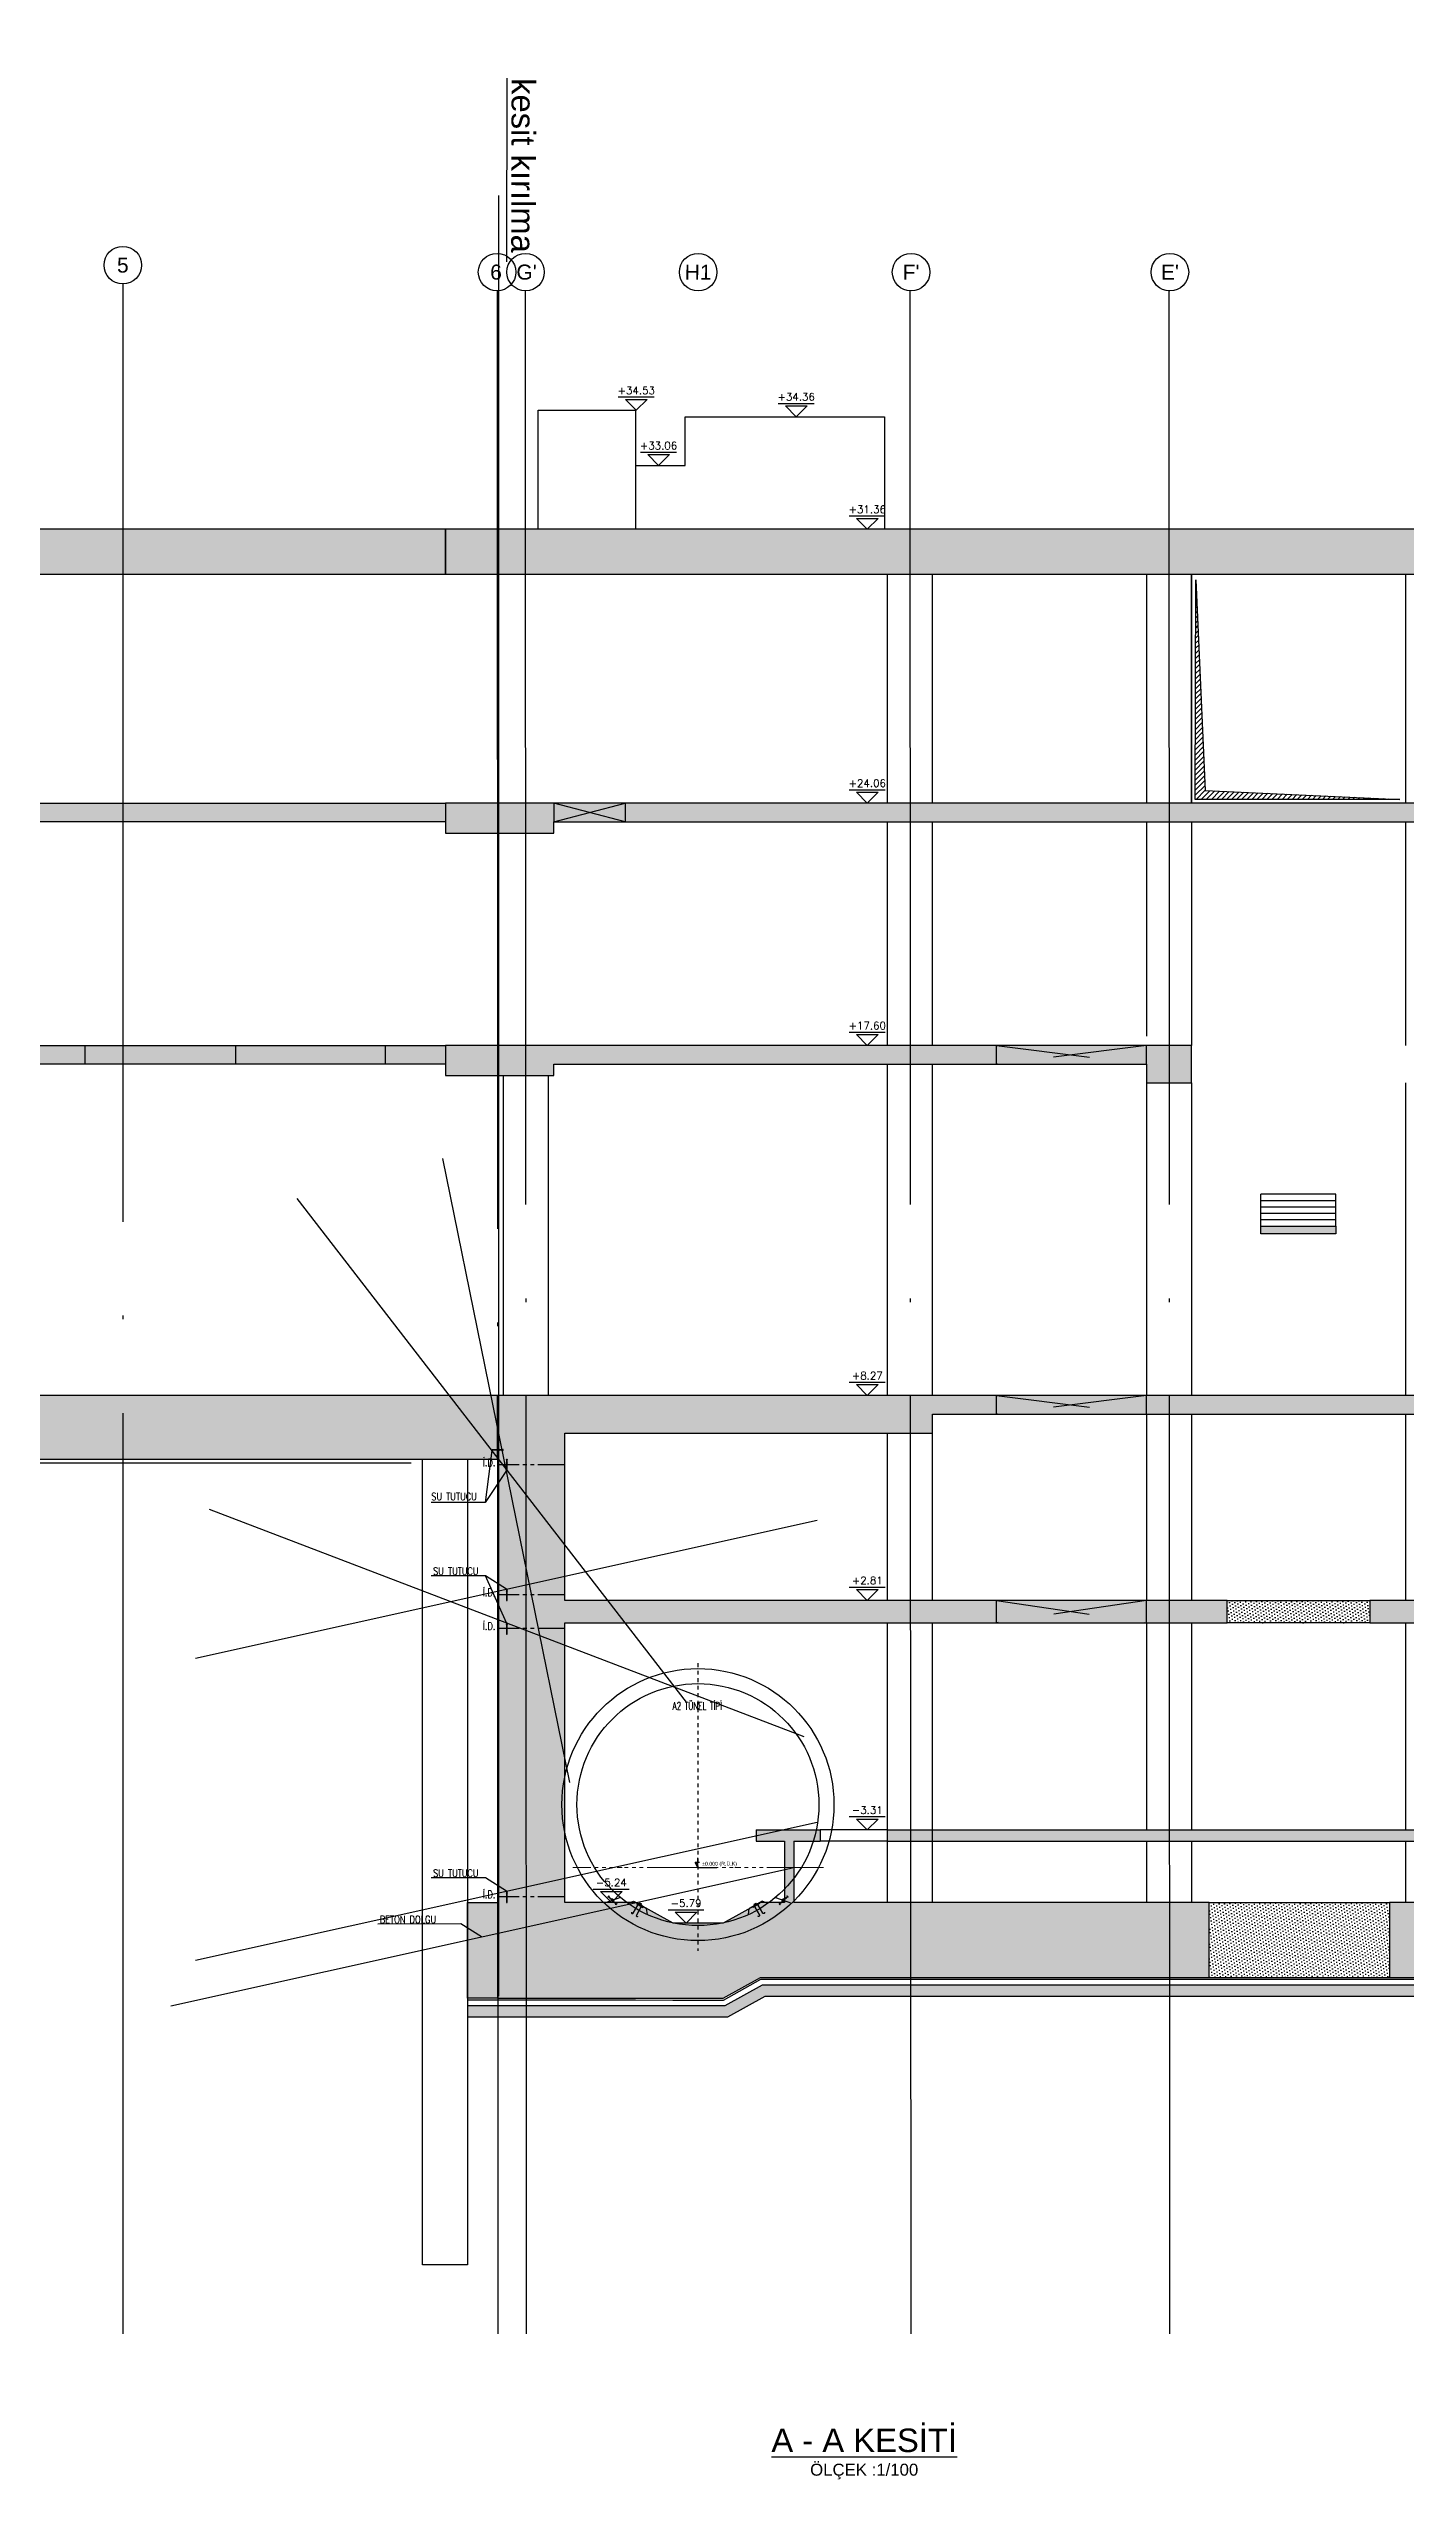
# Model space of a CAD drawing. Header units: millimetres. Extents: x 400408 to 401352, y 4543980 to 4544157.
# Drawn here: x 400565.1 to 400601.2, y 4544008.8 to 4544073.6 of the extents above; entities that cross this region are included whole.
import ezdxf
from ezdxf.enums import TextEntityAlignment as Align

# ---------------------------------------------------------------- set-up
doc = ezdxf.new("R2010")
doc.units = ezdxf.units.MM
for name, pattern in [('ACAD_ISO05W100', [33, 24, -3, 0, -3, 0, -3]), ('AKS', [3, 2.5, -0.25, 0, -0.25]), ('CIZGI', [0.4, 0.25, -0.15]), ('CONTINU', [0]), ('DASHDOT', [1, 0.5, -0.25, 0, -0.25]), ('DASHDOT2', [0.5, 0.25, -0.125, 0, -0.125]), ('HIDDEN2', [4.762499999999999, 3.175, -1.5875])]:
    doc.linetypes.add(name, pattern=pattern)
for name, color, linetype in [('aks prota', 2, 'AKS'), ('AXIS', 8, 'DASHDOT2'), ('boşluk prota', 2, 'Continuous'), ('boşluk taraması prota', 252, 'Continuous'), ('caks prota', 4, 'Continuous'), ('görünüş prota', 4, 'Continuous'), ('iderzi_PROTA', 3, 'Continuous'), ('inşaat derzi prota', 11, 'Continuous'), ('KALIP', 1, 'Continuous'), ('kesik prota', 2, 'CIZGI'), ('kesit prota', 1, 'Continuous'), ('kesit tarama prota', 252, 'Continuous'), ('KOT', 7, 'Continuous'), ('kot prota', 4, 'Continuous'), ('LINE V2', 7, 'Continuous'), ('not prota', 2, 'Continuous'), ('not yazısı prota', 6, 'Continuous'), ('not çizgisi prota', 4, 'Continuous'), ('OLCU', 5, 'Continuous'), ('PRT-CST-rc_level', 6, 'Continuous'), ('PRT-CST-rc_levermark', 4, 'Continuous'), ('st_s_su tutucu', 2, 'Continuous'), ('st_s_ölçü', 4, 'Continuous'), ('t35 prota', 3, 'Continuous'), ('taks prota', 7, 'Continuous'), ('tplan prota', 7, 'Continuous'), ('WATER STOP_B', 5, 'Continuous')]:
    doc.layers.add(name, color=color, linetype=linetype)
doc.layers.add('PRT-Geo-Axis', color=12, linetype='DASHDOT', lineweight=18)
doc.layers.add('PRT-KD-kazik', color=172, linetype='Continuous', lineweight=25)
doc.styles.add('Arial', font='Arial.ttf')
doc.styles.add('OLCU', font='romanstw.shx')
doc.styles.add('SIMPLXTW', font='simplxtw.shx', dxfattribs={"width": 0.6, "height": 125})
doc.styles.add('TAKS', font='Arial Unicode.ttf')
doc.styles.add('TEXT250', font='romanstw.shx', dxfattribs={"width": 0.8, "height": 25})
doc.styles.add('TSIMPLEX', font='romanstw.shx')
doc.styles.add('TUNNELCONSULT', font='Arial.ttf')
doc.dimstyles.new('1-50', dxfattribs={"dimtxt": 10, "dimasz": 4, "dimexe": 4, "dimexo": 8, "dimgap": 4, "dimtad": 1, "dimdec": 1, "dimrnd": 0.05, "dimzin": 9, "dimdsep": 46, "dimtxsty": 'OLCU', "dimblk1": 'OBLIQUE', "dimblk2": 'OBLIQUE', "dimsah": 1, "dimcen": 2, "dimdle": 4, "dimclrd": 4, "dimclre": 4, "dimclrt": 3, "dimadec": 1, "dimazin": 0, "dimtfac": 1, "dimtdec": 1, "dimtix": 1, "dimtmove": 2, "dimatfit": 3, "dimldrblk": 'OBLIQUE', "dimfxl": 1, "dimtvp": 1, "dimtolj": 1, "dimtzin": 1, "dimarcsym": 0})
pattern_1 = [(35.99999999998597, (401030.6815574209, 4543716.288129662), (-0.01454759243643788, 0.08754345112887252), [0, -0.07937499999999999])]

# ---------------------------------------------------------------- blocks, each defined once
blk = doc.blocks.new('KOTK5')
at = {"layer": 'PRT-CST-rc_levermark'}
blk.add_line((216.6666666667443, 160), (-213.3333333332557, 160), dxfattribs=at)
blk.add_lwpolyline([(130, 130), (-130, 130), (0, 0)], close=True, dxfattribs=at)
at = {"layer": 'PRT-CST-rc_level', "style": 'OLCU'}
blk.add_attdef('000.00', text='', height=90, dxfattribs=at).set_placement((0, 193.1381784435362), align=Align.CENTER)
blk = doc.blocks.new('_Oblique')
at = {"layer": 'st_s_ölçü', "lineweight": -2}
blk.add_line((-0.5, -0.5), (0.5, 0.5), dxfattribs=at)
blk = doc.blocks.new('D')
at = {"layer": 'st_s_su tutucu', "linetype": 'CONTINU', "ltscale": 0.2}
for p, q in [((-39987.83090962706, 52508.18991963421), (-39992.63090966878, 52508.18991966914)), ((-39992.63090966878, 52508.18991966914), (-39992.63090980848, 52507.38991968935)), ((-39992.63090980848, 52507.38991968935), (-39990.63090962501, 52506.05655179494)), ((-39990.6309096902, 52498.50671976196), (-39991.53117650332, 52498.50671977942)), ((-39991.53117650332, 52498.50671977942), (-39991.53117639622, 52497.87311976865)), ((-39991.53117639622, 52497.87311976865), (-39990.63090970417, 52497.87311978029)), ((-39990.63090980196, 52488.50671968629), (-39991.53117661508, 52488.50671963972)), ((-39991.53117661508, 52488.50671963972), (-39991.53117662905, 52487.87311965806)), ((-39991.53117662905, 52487.87311965806), (-39990.630909937, 52487.87311964059)), ((-39990.63090962501, 52506.05655179494), (-39990.6309096902, 52498.50671976196)), ((-39990.63090970417, 52497.87311978029), (-39990.63090980196, 52488.50671968629)), ((-39990.630909937, 52487.87311964059), (-39990.63090992199, 52478.65671955824)), ((-39989.83090974534, 52506.05655187643), (-39987.83090964103, 52507.38991968935)), ((-39989.83090955907, 52498.50671965136), (-39989.83090974534, 52506.05655187643)), ((-39988.9306429881, 52498.50671966883), (-39989.83090955907, 52498.50671965136)), ((-39989.83090992229, 52488.50671961062), (-39989.83090981984, 52497.87311973373)), ((-39989.83090981984, 52497.87311973373), (-39988.93064300207, 52497.87311962313)), ((-39988.93064335132, 52488.50671965136), (-39989.83090992229, 52488.50671961062)), ((-39989.83091007002, 52478.65671960481), (-39989.8309099316, 52487.87311978029)), ((-39989.8309099316, 52487.87311978029), (-39988.93064311383, 52487.87311964059)), ((-39988.93064300207, 52497.87311962313), (-39988.9306429881, 52498.50671966883)), ((-39988.93064311383, 52487.87311964059), (-39988.93064335132, 52488.50671965136)), ((-39987.83090964103, 52507.38991968935), (-39987.83090962706, 52508.18991963421)), ((-39992.63090980848, 52448.98991960261), (-39990.63090962501, 52450.32328749701)), ((-39992.63090966878, 52448.18991962282), (-39992.63090980848, 52448.98991960261)), ((-39987.83090962706, 52448.18991965774), (-39992.63090966878, 52448.18991962282)), ((-39990.63090992199, 52478.65671955824), (-39991.93117670823, 52478.6567195757)), ((-39991.93117670823, 52478.6567195757), (-39991.93117659182, 52477.72311959402)), ((-39991.93117659182, 52477.72311959402), (-39990.63090987367, 52477.72311951835)), ((-39991.53117661508, 52467.87311965223), (-39991.53117662905, 52468.5067196339)), ((-39991.53117662905, 52468.5067196339), (-39990.630909937, 52468.50671965136)), ((-39990.63090980196, 52467.87311960567), (-39991.53117661508, 52467.87311965223)), ((-39991.53117650332, 52457.87311951254), (-39991.53117639622, 52458.50671952331)), ((-39991.53117639622, 52458.50671952331), (-39990.63090970417, 52458.50671951166)), ((-39990.6309096902, 52457.87311953), (-39991.53117650332, 52457.87311951254)), ((-39990.630909937, 52468.50671965136), (-39990.63090992199, 52477.72311973372)), ((-39990.63090970417, 52458.50671951166), (-39990.63090980196, 52467.87311960567)), ((-39990.63090962501, 52450.32328749701), (-39990.6309096902, 52457.87311953)), ((-39988.53064343977, 52478.65671965137), (-39989.83091007002, 52478.65671960481)), ((-39989.83090998934, 52477.72311965805), (-39988.53064344908, 52477.72311964058)), ((-39989.83091007002, 52477.72311968715), (-39989.8309099316, 52468.50671951166)), ((-39989.8309099316, 52468.50671951166), (-39988.93064311383, 52468.50671965136)), ((-39988.93064335132, 52467.87311964059), (-39989.83090992229, 52467.87311968134)), ((-39989.83090992229, 52467.87311968134), (-39989.83090981984, 52458.50671955823)), ((-39989.83090981984, 52458.50671955823), (-39988.93064300207, 52458.50671966883)), ((-39988.9306429881, 52457.87311962313), (-39989.83090955907, 52457.87311964059)), ((-39989.83090955907, 52457.87311964059), (-39989.83090974534, 52450.32328741552)), ((-39989.83090974534, 52450.32328741552), (-39987.83090964103, 52448.98991960261)), ((-39988.93064311383, 52468.50671965136), (-39988.93064335132, 52467.87311964059)), ((-39988.93064300207, 52458.50671966883), (-39988.9306429881, 52457.87311962313)), ((-39988.53064344908, 52477.72311964058), (-39988.53064343977, 52478.65671965137)), ((-39987.83090964103, 52448.98991960261), (-39987.83090962706, 52448.18991965774))]:
    blk.add_line(p, q, dxfattribs=at)
blk = doc.blocks.new('KESITKOT')
at = {"layer": 'KOT', "linetype": 'Continuous'}
h = blk.add_hatch(dxfattribs=at)
h.set_pattern_fill('ANSI31', color=5, scale=200, angle=45, style=0)
h.set_pattern_definition([(90, (63253.65262141547, -35392.01672234735), (25, 5.329070518200751e-15), [])])
h.paths.add_polyline_path([(-149.9999999999854, 259.8076211353182), (1.455191522836685e-11, 259.8076211353182), (1.455191522836685e-11, 0)])
at = {"layer": 'KOT', "color": 4, "linetype": 'Continuous'}
for p, q in [((75, 259.8076211353182), (-150, 259.8076211353182)), ((0, 0), (-150, 259.8076211353182)), ((0, 0), (0, 519.6152422706364)), ((0, 0), (1000.000000000007, 0))]:
    blk.add_line(p, q, dxfattribs=at)
at = {"layer": 'KOT', "color": 7, "linetype": 'Continuous', "style": 'SIMPLXTW', "width": 0.7}
blk.add_attdef('%%P0.000', (216.1604628276546, 100), '', height=200, dxfattribs=at)
blk = doc.blocks.new('A$C05c5180b')
at = {"layer": 'AXIS', "color": 8, "linetype": 'DASHDOT', "ltscale": 3}
blk.add_line((909.3912549589586, 7722.44834685266), (909.3912549589586, 60.11717005832179), dxfattribs=at)
at = {"layer": 'KALIP'}
for p, q in [((-1158.216603603883, 1480.347913935642), (-1584.995128196402, 1325.013234358143)), ((-955.1455081848253, 1323.956508458934), (-805.5578237442824, 1383.127896259837)), ((-805.5578237442824, 1383.127896259837), (-459.0858499222377, 1183.234996546445)), ((2624.251440935739, 1383.127896259837), (2277.779467113636, 1183.234996546445)), ((2773.87997485706, 1323.94034990633), (2624.251440935739, 1383.127896259837)), ((2976.999113512487, 1480.347913935642), (3403.777638114319, 1325.013234358143)), ((-435.4375488256046, 1024.117156507506), (-459.0858499222377, 1183.234996546445)), ((2254.126142296038, 1024.083354348644), (2277.779467113636, 1183.234996546445))]:
    blk.add_line(p, q, dxfattribs=at)
at = {"layer": 'KALIP', "elevation": 1.568325220887654e-10}
for points in [[(-638.3178820060275, 1332.820720274904), (-658.307197091257, 1298.173479363119), (-606.3364765754086, 1268.18941344331), (-586.3470859328227, 1302.836785317777)], [(2457.011499197484, 1332.820720274904), (2477.000814282655, 1298.173479363119), (2425.030093766836, 1268.18941344331), (2405.04070312425, 1302.836785317777)]]:
    blk.add_lwpolyline(points, close=True, dxfattribs=at)
at = {"layer": 'KALIP'}
for radius in [3625.000000001637, 3225.000000001637]:
    blk.add_circle((909.3912549589586, 3955.348112577434), radius, dxfattribs=at)
at = {"layer": 'LINE V2', "color": 4, "elevation": 1.568325220887654e-10}
for points in [[(-728.9344752744364, 1315.831072640387), (-555.6984883634141, 1215.884622783684), (-545.7038433777343, 1233.208221474786), (-718.9398302887857, 1333.154671331489)], [(2547.628092465893, 1315.831072640387), (2374.392105554842, 1215.884622783684), (2364.397460569191, 1233.208221474786), (2537.633447480213, 1333.154671331489)]]:
    blk.add_lwpolyline(points, close=True, dxfattribs=at)
for points in [[(-861.3635213346279, 1086.293389983126, 0.9999999999999999), (-818.0545246068796, 1061.306777518941), (-695.6201235323388, 1273.5208614851, -0.414213562373095), (-668.3018798556004, 1280.849815190537), (-616.3310837822792, 1250.865880233527, -0.414213562373095), (-609.0021300768421, 1223.547636556745), (-731.436531151383, 1011.3335525906, 0.9999999999999999), (-688.1275344195601, 986.3469401240873, -0.9999999999999999)], [(2680.057138526085, 1086.293389983126, -0.9999999999999999), (2636.748141798336, 1061.306777518941), (2514.313740723795, 1273.5208614851, 0.414213562373095), (2486.995497046999, 1280.849815190537), (2435.024700973678, 1250.865880233527, 0.414213562373095), (2427.695747268241, 1223.547636556745), (2550.130148342781, 1011.3335525906, -0.9999999999999999), (2506.821151611017, 986.3469401240873, 0.9999999999999999)]]:
    blk.add_lwpolyline(points, format="xyb", dxfattribs=at)
at = {"layer": 'PRT-Geo-Axis', "linetype": 'DASHDOT', "ltscale": 3}
blk.add_line((4252.075579508499, 2280.348112586751), (-2415.337623733329, 2280.348112586747), dxfattribs=at)
at = {"layer": 'WATER STOP_B', "color": 3}
for points in [[(-1339.394592402969, 1404.533478117613, 0.5773502691895264), (-1338.563254702429, 1407.896345588633), (-1367.678902246902, 1435.901010371617, 0.5773502691896774), (-1371.006899756656, 1434.939536203816), (-1377.564772060156, 1408.412102845774, -0.5773502691898074), (-1380.892769569866, 1407.450628678002), (-1419.009971933134, 1444.113370697327), (-1423.690610489663, 1439.247044906377), (-1427.115489067583, 1442.541238392889), (-1422.434850510894, 1447.407564183657), (-1449.637249548163, 1473.571985399685), (-1454.317888104735, 1468.705659608793), (-1457.742766682612, 1471.999853095287), (-1453.062128125937, 1476.866178886157), (-1470.262310319697, 1493.410043686126), (-1487.868070861383, 1489.531594276574), (-1492.192412500066, 1493.690929486813), (-1467.236401238682, 1519.636979319323), (-1462.912059599825, 1515.477644109124), (-1466.102975109548, 1497.734385325213), (-1448.902792915716, 1481.190520524946), (-1444.222154359217, 1486.056846315747), (-1440.797275781253, 1482.762652829184), (-1445.477914337811, 1477.896327038306), (-1418.275515300644, 1451.731905822464), (-1413.594876744086, 1456.598231613334), (-1410.169998166166, 1453.304038126793), (-1414.850636722724, 1448.43771233593), (-1383.391193850926, 1418.178685792212, 0.5773502691899163), (-1380.06319634126, 1419.140159959941), (-1373.78243660451, 1444.546637494404, -0.5773502691894145), (-1370.454439094799, 1445.508111662122), (-1328.855492504255, 1405.496480362697, -0.5773502691898413), (-1329.686830204781, 1402.133612891666), (-1354.829865038613, 1394.86967161149, 0.5773502691890604), (-1355.661202739095, 1391.506804140474), (-1324.201759867297, 1361.247777596687), (-1319.521121310696, 1366.114103387543), (-1316.096242732703, 1362.819909901027), (-1320.776881289363, 1357.953584110179), (-1293.574482252297, 1331.789162894293), (-1288.893843695594, 1336.655488685061), (-1285.468965117645, 1333.361295198512), (-1290.149603674334, 1328.494969407708), (-1272.949421480414, 1311.951104607484), (-1255.343660938932, 1315.829554017389), (-1251.019319300191, 1311.67021880703), (-1275.975330561603, 1285.724168974415), (-1280.299672200374, 1289.88350418468), (-1277.108756690868, 1307.626762968932), (-1294.308938884627, 1324.170627768959), (-1298.989577441171, 1319.304301978085), (-1302.414456019018, 1322.598495464601), (-1297.733817462387, 1327.464821255366), (-1324.936216499598, 1353.629242471434), (-1329.616855056142, 1348.762916680564), (-1333.041733634003, 1352.05711016705), (-1328.361095077344, 1356.923435957873), (-1366.478297440597, 1393.586177977104, -0.5773502691892097), (-1365.646959740101, 1396.949045448149)], [(3158.177102320886, 1404.533478117613, -0.5773502691895264), (3157.345764620346, 1407.896345588633), (3186.461412164819, 1435.901010371617, -0.5773502691896774), (3189.789409674573, 1434.939536203816), (3196.347281978073, 1408.412102845774, 0.5773502691898074), (3199.675279487783, 1407.450628678002), (3237.792481851051, 1444.113370697327), (3242.47312040758, 1439.247044906377), (3245.8979989855, 1442.541238392889), (3241.217360428811, 1447.407564183657), (3268.41975946608, 1473.571985399685), (3273.100398022652, 1468.705659608793), (3276.525276600529, 1471.999853095287), (3271.844638043855, 1476.866178886157), (3289.044820237614, 1493.410043686126), (3306.6505807793, 1489.531594276574), (3310.974922417983, 1493.690929486813), (3286.0189111566, 1519.636979319323), (3281.694569517742, 1515.477644109124), (3284.885485027466, 1497.734385325213), (3267.685302833634, 1481.190520524946), (3263.004664277134, 1486.056846315747), (3259.57978569917, 1482.762652829184), (3264.260424255728, 1477.896327038306), (3237.058025218561, 1451.731905822464), (3232.377386662003, 1456.598231613334), (3228.952508084083, 1453.304038126793), (3233.633146640641, 1448.43771233593), (3202.173703768844, 1418.178685792212, -0.5773502691899163), (3198.845706259177, 1419.140159959941), (3192.564946522427, 1444.546637494404, 0.5773502691894145), (3189.236949012717, 1445.508111662122), (3147.638002422173, 1405.496480362697, 0.5773502691898413), (3148.469340122698, 1402.133612891666), (3173.61237495653, 1394.86967161149, -0.5773502691890604), (3174.443712657012, 1391.506804140474), (3142.984269785215, 1361.247777596687), (3138.303631228613, 1366.114103387543), (3134.87875265062, 1362.819909901027), (3139.55939120728, 1357.953584110179), (3112.356992170215, 1331.789162894293), (3107.676353613511, 1336.655488685061), (3104.251475035562, 1333.361295198512), (3108.932113592251, 1328.494969407708), (3091.731931398332, 1311.951104607484), (3074.126170856849, 1315.829554017389), (3069.801829218108, 1311.67021880703), (3094.75784047952, 1285.724168974415), (3099.082182118291, 1289.88350418468), (3095.891266608785, 1307.626762968932), (3113.091448802545, 1324.170627768959), (3117.772087359088, 1319.304301978085), (3121.196965936935, 1322.598495464601), (3116.516327380305, 1327.464821255366), (3143.718726417515, 1353.629242471434), (3148.399364974059, 1348.762916680564), (3151.824243551921, 1352.05711016705), (3147.143604995261, 1356.923435957873), (3185.260807358514, 1393.586177977104, 0.5773502691892097), (3184.429469658018, 1396.949045448149)]]:
    blk.add_lwpolyline(points, format="xyb", close=True, dxfattribs=at)
at = {"layer": 'OLCU'}
ref = blk.add_blockref('KESITKOT', (909.3912549589586, 2280.348112586749), dxfattribs=dict(at, xscale=0.4999999999987873, yscale=0.4999999999987873, zscale=0.4999999999987873))
ref.add_attrib('%%P0.000', '%%P0.000 (R.Ü.K)', (1017.471486372786, 2330.348112586749), dxfattribs={"layer": 'KOT', "color": 1, "linetype": 'Continuous', "height": 100, "style": 'TUNNELCONSULT'})
at = {"layer": 'not prota', "style": 'TEXT250', "width": 0.7}
blk.add_text('A2 TÜNEL TİPİ', height=200, dxfattribs=at).set_placement((891.3685132012033, 6585.382700727812), align=Align.MIDDLE_CENTER)

msp = doc.modelspace()

# ---------------------------------------------------------------- hatches: boundary and pattern name
at = {"layer": 'boşluk taraması prota', "ltscale": 2}
h = msp.add_hatch(dxfattribs=at)
h.set_pattern_fill('ANSI31', color=256, scale=0.03, angle=-3.318590754639033e-11, style=0)
h.set_pattern_definition([(44.99999999996676, (399893.3934191904, 4543642.339984653), (-0.06735192090797963, 0.06735192090805767), [])])
h.paths.add_polyline_path([(400595.6316109963, 4544059.475637861), (400595.8838965418, 4544053.86528695), (400601.0677977752, 4544053.627932314), (400595.6177977753, 4544053.627932314)])
at = {"layer": 'kesit tarama prota'}
h = msp.add_hatch(color=256, dxfattribs=at)
h.dxf.hatch_style = 1
h.paths.add_polyline_path([(400575.6319413387, 4544060.827932313), (400539.554568058, 4544060.827932313), (400539.5545680579, 4544044.537930679), (400539.154568058, 4544044.537932313), (400539.154568058, 4544044.137932313), (400540.7545680579, 4544044.137932313), (400540.7545680579, 4544046.567932313), (400540.9822672802, 4544046.567932313), (400540.9822672802, 4544047.067932313), (400540.7545680579, 4544047.067932313), (400540.7545680579, 4544053.027932313), (400575.6319413387, 4544053.027932838), (400575.6319413387, 4544053.527932839), (400540.7545680579, 4544053.527932313), (400540.754568058, 4544059.627932313), (400575.6319413387, 4544059.627932313)])
h = msp.add_hatch(color=256, dxfattribs=at)
h.dxf.hatch_style = 1
h.paths.add_polyline_path([(400619.7177993276, 4544060.827932313), (400575.6319413387, 4544060.827932313), (400575.6319413387, 4544059.627932313), (400618.2177993276, 4544059.627932313), (400618.2177993276, 4544037.738393299), (400617.9177993274, 4544037.738393299), (400617.9177993273, 4544032.277932313), (400600.2678280123, 4544032.277932313), (400600.2678280123, 4544031.677932313), (400608.7166737446, 4544031.677932313), (400608.7169924605, 4544031.077932436), (400609.3177977753, 4544031.077932436), (400609.3177977753, 4544031.677932313), (400611.7177993275, 4544031.677932313), (400611.7177993275, 4544030.377932313), (400612.3177993275, 4544030.377932313), (400612.3177993275, 4544031.677932313), (400617.9177993274, 4544031.677932313), (400617.9177993274, 4544024.227932313), (400616.0262351536, 4544024.227932313), (400615.0369396562, 4544023.677929001), (400613.6968504029, 4544023.677929001), (400612.7075512596, 4544024.227932313), (400612.0672198023, 4544024.227932313), (400612.0672198023, 4544025.857932312), (400612.8177977758, 4544025.857932312), (400612.8177977758, 4544026.157932313), (400611.1178308512, 4544026.157932313), (400611.1178308512, 4544025.857932312), (400611.8172198096, 4544025.857932312), (400611.8172198096, 4544024.227932313), (400600.7920737482, 4544024.227932313), (400600.7920737482, 4544022.227932313), (400612.1889755689, 4544022.227932313), (400613.1782747122, 4544021.677929001), (400615.5555170174, 4544021.677929001), (400616.5448125147, 4544021.677932313), (400619.7177993276, 4544021.677932313)])
h = msp.add_hatch(color=256, dxfattribs=at)
h.dxf.hatch_style = 1
h.paths.add_polyline_path([(400612.6177993276, 4544053.527902235), (400575.6319413387, 4544053.527933484), (400575.6319413387, 4544052.727932818), (400578.5182306814, 4544052.727932818), (400578.5182306814, 4544053.027932051), (400612.1177997997, 4544053.027902673), (400612.1177993274, 4544052.527787297), (400612.6177993264, 4544052.527787297)])
h = msp.add_hatch(dxfattribs=at)
h.set_pattern_fill('DOTS', color=2, scale=0.04999999999999999, angle=35.99999999998597)
h.set_pattern_definition(pattern_1)
h.paths.add_polyline_path([(400566.0322743778, 4544047.067932313), (400558.0322743776, 4544047.067932313), (400558.0322743776, 4544046.567932313), (400566.0322743778, 4544046.567932313)])
h.paths.add_polyline_path([(400574.0318767932, 4544047.067932313), (400570.0322743776, 4544047.067932313), (400570.0322743776, 4544046.567932313), (400574.0318767932, 4544046.567932313)])
h = msp.add_hatch(color=256, dxfattribs=at)
h.dxf.hatch_style = 1
h.paths.add_polyline_path([(400566.0322743778, 4544047.067932313), (400570.0322743776, 4544047.067932313), (400570.0322743776, 4544046.567932313), (400566.0322743778, 4544046.567932313)])
h = msp.add_hatch(color=256, dxfattribs=at)
h.dxf.hatch_style = 1
h.paths.add_polyline_path([(400574.0318767932, 4544047.067932313), (400575.6319413387, 4544047.067932313), (400575.6319413387, 4544046.567932313), (400574.0318767932, 4544046.567932313)])
h = msp.add_hatch(color=256, dxfattribs=at)
h.dxf.hatch_style = 1
h.paths.add_polyline_path([(400595.5178849152, 4544047.067932313), (400575.6319413387, 4544047.067932313), (400575.6319413387, 4544046.267932313), (400578.5182306814, 4544046.267932313), (400578.5182306814, 4544046.567932313), (400594.3177977784, 4544046.567932313), (400594.3177977752, 4544046.067932313), (400595.5178849152, 4544046.067932313)])
h = msp.add_hatch(color=256, dxfattribs=at)
h.dxf.hatch_style = 1
h.paths.add_polyline_path([(400599.3648849106, 4544042.250232314), (400597.3648849108, 4544042.250232314), (400597.3648849108, 4544042.050232314), (400599.3648849106, 4544042.050232314)], flags=17)
h = msp.add_hatch(color=256, dxfattribs=at)
h.dxf.hatch_style = 1
h.paths.add_polyline_path([(400577.0177977753, 4544037.737932313), (400540.7545680579, 4544037.737932313), (400540.7545680579, 4544038.437925776), (400539.1545680579, 4544038.437933947), (400539.1545680579, 4544038.037933948), (400539.5545680579, 4544038.037933948), (400539.5545680579, 4544036.037932313), (400577.0177977753, 4544036.037932313)])
h = msp.add_hatch(color=256, dxfattribs=at)
h.dxf.hatch_style = 1
h.paths.add_polyline_path([(400612.3177977751, 4544037.737932313), (400577.0177977753, 4544037.737932313), (400577.0177977753, 4544021.677932313), (400583.0315204397, 4544021.677932313), (400584.0271281424, 4544022.227932313), (400595.9920737468, 4544022.227932313), (400595.9920737468, 4544024.227932313), (400584.9172205987, 4544024.227932313), (400584.9172205987, 4544025.857932312), (400585.6182972076, 4544025.857932312), (400585.6182972076, 4544026.157932313), (400583.9177977752, 4544026.157932313), (400583.9177977752, 4544025.857932312), (400584.667220606, 4544025.857932312), (400584.667220606, 4544024.227932313), (400584.0271281424, 4544024.227932313), (400583.0315204397, 4544023.67491888), (400581.7022647317, 4544023.67491888), (400580.7075549053, 4544024.227932313), (400578.8177977753, 4544024.227932313), (400578.8177977753, 4544031.677932313), (400596.4678280109, 4544031.677932313), (400596.4678280109, 4544032.277932313), (400578.8177977764, 4544032.277932313), (400578.8177977764, 4544036.737932313), (400588.6177977754, 4544036.737932313), (400588.6177977754, 4544037.237932313), (400612.3177977751, 4544037.237932313)])
h = msp.add_hatch(dxfattribs=at)
h.set_pattern_fill('DOTS', color=2, scale=0.04999999999999999, angle=35.99999999998597)
h.set_pattern_definition(pattern_1)
h.paths.add_polyline_path([(400596.4678280109, 4544032.277932313), (400596.4678280109, 4544031.677932313), (400600.2678280123, 4544031.677932313), (400600.2678280123, 4544032.277932313)])
h = msp.add_hatch(color=256, dxfattribs=at)
h.dxf.hatch_style = 1
h.paths.add_polyline_path([(400609.3178299353, 4544026.157932313), (400587.4177977754, 4544026.157932313), (400587.4177977754, 4544025.857932312), (400609.3178299353, 4544025.857932312)])
h = msp.add_hatch(color=256, dxfattribs=at)
h.dxf.hatch_style = 1
h.paths.add_polyline_path([(400577.0177977753, 4544024.227932313), (400576.2177993291, 4544024.227932311), (400576.2177993291, 4544021.677932313), (400577.0177977753, 4544021.677932313)])
h = msp.add_hatch(dxfattribs=at)
h.set_pattern_fill('DOTS', color=2, scale=0.04999999999999999, angle=35.99999999998597)
h.set_pattern_definition([(35.99999999998597, (400637.4148587407, 4543716.288129662), (-0.01454759243643788, 0.08754345112887252), [0, -0.07937499999999999])])
h.paths.add_polyline_path([(400600.7920737482, 4544024.227932313), (400595.9920737468, 4544024.227932313), (400595.9920737468, 4544022.227932313), (400600.7920737482, 4544022.227932313)])
h = msp.add_hatch(dxfattribs=at)
h.set_pattern_fill('AR-CONC', color=253, scale=0.001, angle=-3.318590754639033e-11)
h.set_pattern_definition([(49.99999999996679, (401030.6815574208, 4543716.288129662), (0.1821846689959948, -0.01593908553900858), [0.01904999999999996, -0.2095499999999995]), (354.9999999999667, (401030.6815574208, 4543716.288129662), (-0.03524342142485872, 0.1910568452390556), [0.01523999999999997, -0.1676405841699995]), (100.4514446999667, (401030.6967394277, 4543716.286801409), (0.1469412470904547, 0.17511775191211), [0.01619000879999999, -0.1780902445999999]), (46.18419999996681, (401030.6815574208, 4543716.338929662), (0.2710790408921057, -0.04204232793288412), [0.028575, -0.314325]), (96.63555760996665, (401030.7041473208, 4543716.335426162), (0.2374041340516463, 0.2474261245975841), [0.02428502313999998, -0.2671356081599999]), (351.1841511699668, (401030.6815574208, 4543716.338929662), (0.2374041340651203, 0.2474261245853952), [0.02285996707, -0.2514597319199999]), (20.9999999999668, (401030.7069574207, 4543716.326229662), (0.1516143912690733, -0.1022651981871754), [0.01904999999999996, -0.2095499999999996]), (325.9999999999668, (401030.7069574207, 4543716.326229662), (0.06180202834775373, 0.1841879661222835), [0.01523999999999999, -0.1676399999999998]), (71.45144499996682, (401030.7195919533, 4543716.317707562), (0.2134164192787636, 0.08192276888578164), [0.01619000880000001, -0.1780899376]), (37.49999999996677, (401030.6815574208, 4543716.288129662), (0.003088603250640793, 0.08455503887315134), [0, -0.1656079999999998, 0, -0.1701799999999998, 0, -0.1682749999999998]), (7.499999999966815, (401030.6815574208, 4543716.288129662), (0.06681966251036377, 0.1001805748180808), [0, -0.0970279999999997, 0, -0.1617979999999994, 0, -0.06413499999999982]), (327.4999999999667, (401030.6249154207, 4543716.288129662), (0.1355905951668681, -0.005728743992751965), [0, -0.06349999999999999, 0, -0.1981199999999999, 0, -0.26289]), (317.4999999999667, (401030.5995154207, 4543716.288129662), (0.1481291813860328, 0.02542649103324725), [0, -0.08255, 0, -0.131572, 0, -0.18669])])
h.paths.add_polyline_path([(400612.1371179998, 4544022.027932313), (400584.0789449968, 4544022.027932313), (400583.0833372941, 4544021.47491888), (400581.6504069956, 4544021.47491888), (400580.6556971692, 4544021.477932313), (400576.2177993313, 4544021.477932313), (400576.2177993313, 4544021.177932313), (400580.5779105651, 4544021.177932313), (400581.5726203915, 4544021.17491888), (400583.1610625758, 4544021.17491888), (400584.1566702785, 4544021.727932313), (400612.0593316462, 4544021.727932313), (400613.0486307895, 4544021.177929001), (400615.6851613576, 4544021.177929001), (400616.6744568549, 4544021.177932313), (400620.5177991136, 4544021.177932313), (400620.5177991136, 4544021.477932313), (400616.5966702508, 4544021.477932313), (400615.6073747535, 4544021.477929001), (400613.1264171431, 4544021.477929001)])

# ---------------------------------------------------------------- linework, layer by layer
at = {"layer": 'aks prota', "ltscale": 10}
for p, q in [((400567.032616606, 4544067.368290232), (400567.0326166059, 4544012.727231866)), ((400577.0079048989, 4544067.182198625), (400577.0326166059, 4544012.727231866)), ((400577.7924715184, 4544012.727229462), (400577.7677598113, 4544067.182196221)), ((400588.0423509924, 4544012.727231866), (400588.0176392854, 4544067.182198625)), ((400594.9421631393, 4544012.727231866), (400594.9174514321, 4544067.182198625))]:
    msp.add_line(p, q, dxfattribs=at)
at = {"layer": 'boşluk prota', "ltscale": 0.05}
msp.add_lwpolyline([(400595.6316109963, 4544059.475637861), (400595.8838965418, 4544053.86528695), (400601.0677977752, 4544053.627932314), (400595.6177977753, 4544053.627932314)], close=True, dxfattribs=at)
at = {"layer": 'caks prota', "ltscale": 0.05}
for centre in [(400567.032616606, 4544067.868290232), (400577.0079048989, 4544067.682198625), (400577.7677799754, 4544067.682196223), (400582.367797775, 4544067.681587582), (400588.0423509922, 4544067.681587582), (400594.9421631391, 4544067.681587582)]:
    msp.add_circle(centre, 0.4999999999999999, dxfattribs=at)
at = {"layer": 'görünüş prota'}
for p, q in [((400578.1024789631, 4544060.827932313), (400578.1024876162, 4544063.997932313)), ((400580.7022031763, 4544060.827932313), (400580.7022031763, 4544063.997932313)), ((400587.337199728, 4544063.827932313), (400587.337199728, 4544060.827932313)), ((400587.4177977752, 4544053.527932313), (400587.4177977752, 4544059.627932313)), ((400588.6177977753, 4544053.527932313), (400588.6177977753, 4544059.627932313)), ((400594.3177977751, 4544059.627932313), (400594.3177977751, 4544053.527932313)), ((400595.5177977753, 4544059.627932313), (400595.5177977752, 4544053.527932313)), ((400601.2177977752, 4544059.627932313), (400601.2177977752, 4544053.527932314)), ((400587.4177977752, 4544047.067932314), (400587.4177977752, 4544053.027932313)), ((400588.6177977753, 4544047.067932314), (400588.6177977753, 4544053.027932313)), ((400594.3177977751, 4544053.027932313), (400594.3177977751, 4544047.317932313)), ((400595.5177977752, 4544053.027932313), (400595.5177977752, 4544047.067932314)), ((400601.2177977752, 4544053.027932314), (400601.2177977752, 4544047.067932314)), ((400587.4177977753, 4544037.737932313), (400587.4177977754, 4544046.567932313)), ((400588.6177977754, 4544037.737932313), (400588.6177977754, 4544046.567932313)), ((400577.1677977747, 4544046.267932313), (400577.1677977748, 4544037.737932313)), ((400578.367797775, 4544046.267932313), (400578.367797775, 4544037.737932313)), ((400594.3177977753, 4544046.067932313), (400594.3177977753, 4544037.737932313)), ((400595.5177977753, 4544046.067932313), (400595.5177977753, 4544037.737932313)), ((400601.2177977753, 4544046.067932313), (400601.2177977753, 4544037.737932313)), ((400587.4177977753, 4544032.277932313), (400587.4177977753, 4544036.737932313)), ((400588.6177977754, 4544032.277932313), (400588.6177977754, 4544036.737932313)), ((400594.3177977753, 4544037.237932313), (400594.3177977753, 4544032.277932313)), ((400595.5177977753, 4544037.237932313), (400595.5177977753, 4544032.277932313)), ((400601.2177977753, 4544037.237932313), (400601.2177977753, 4544032.277932313)), ((400587.4177977753, 4544026.157932313), (400587.4177977753, 4544031.677932313)), ((400588.6177977753, 4544026.157932313), (400588.6177977754, 4544031.677932313)), ((400594.3177977753, 4544031.677932313), (400594.3177977753, 4544026.157932313)), ((400595.5177977753, 4544031.677932313), (400595.5177977753, 4544026.157932313)), ((400601.2177977753, 4544031.677932313), (400601.2177977753, 4544026.157932313)), ((400587.4177977753, 4544024.227932313), (400587.4177977753, 4544025.857932312)), ((400588.6177977753, 4544024.227932313), (400588.6177977753, 4544026.157932313)), ((400594.3177977753, 4544025.857932312), (400594.3177977753, 4544024.227932313)), ((400595.5177977753, 4544025.857932312), (400595.5177977753, 4544024.227932313)), ((400601.2177977753, 4544025.857932312), (400601.2177977753, 4544024.227932313))]:
    msp.add_line(p, q, dxfattribs=at)
at = {"layer": 'görünüş prota', "color": 4}
for p, q in [((400599.3648849106, 4544043.100232313), (400597.3648849108, 4544043.100232313)), ((400599.3648849106, 4544042.930232313), (400597.3648849108, 4544042.930232313)), ((400599.3648849106, 4544042.760232314), (400597.3648849108, 4544042.760232314)), ((400599.3648849106, 4544042.590232314), (400597.3648849108, 4544042.590232314)), ((400599.3648849106, 4544042.420232314), (400597.3648849108, 4544042.420232314))]:
    msp.add_line(p, q, dxfattribs=at)
at = {"layer": 'görünüş prota'}
for points in [[(400578.1024789631, 4544063.997932313), (400580.7022031763, 4544063.997932313)], [(400580.7189497097, 4544062.528149718), (400582.0217387963, 4544062.528149718), (400582.0217387963, 4544063.827932313), (400587.337199728, 4544063.827932313)], [(400558.0322743776, 4544047.067932313), (400566.0322743778, 4544047.067932313)], [(400570.0322743776, 4544047.067932313), (400574.0318767932, 4544047.067932313)], [(400566.0322743778, 4544046.567932313), (400558.0322743776, 4544046.567932313)], [(400574.0318767932, 4544046.567932313), (400570.0322743776, 4544046.567932313)], [(400574.7177992019, 4544035.937932312), (400539.454568058, 4544035.937932313), (400539.454568058, 4544036.037932313)], [(400596.4678280109, 4544032.277932313), (400600.2678280123, 4544032.277932313)], [(400600.2678280123, 4544031.677932313), (400596.4678280109, 4544031.677932313)], [(400595.9920737468, 4544024.227932313), (400600.7920737482, 4544024.227932313)], [(400576.2177993311, 4544021.627932309), (400580.6945904713, 4544021.627932313), (400581.6893002977, 4544021.62491888), (400583.0444746533, 4544021.62491888), (400584.040082356, 4544022.177932313), (400612.1760111766, 4544022.177932313), (400613.1653103199, 4544021.627929001), (400615.5684814514, 4544021.627929001), (400616.5577769487, 4544021.627932313), (400620.5177991136, 4544021.627932313)], [(400576.2177993312, 4544021.47793231), (400580.6556971692, 4544021.477932313), (400581.6504069956, 4544021.47491888), (400583.0833372941, 4544021.47491888), (400584.0789449968, 4544022.027932313), (400612.1371179998, 4544022.027932313), (400613.1264171431, 4544021.477929001), (400615.6073747535, 4544021.477929001), (400616.5966702508, 4544021.477932313), (400620.5177991136, 4544021.477932313)], [(400576.2177993314, 4544021.177932312), (400580.5779105651, 4544021.177932313), (400581.5726203915, 4544021.17491888), (400583.1610625758, 4544021.17491888), (400584.1566702785, 4544021.727932313), (400612.0593316462, 4544021.727932313), (400613.0486307895, 4544021.177929001), (400615.6851613576, 4544021.177929001), (400616.6744568549, 4544021.177932313), (400620.5177991136, 4544021.177932313), (400620.5177991136, 4544021.627932313)], [(400595.9920737468, 4544022.227932313), (400600.7920737482, 4544022.227932313)]]:
    msp.add_lwpolyline(points, dxfattribs=at)
msp.add_lwpolyline([(400595.5177977753, 4544059.627932313), (400601.2177977752, 4544059.627932313), (400601.2177977752, 4544053.527932314), (400595.5177977753, 4544053.527932314)], close=True, dxfattribs=at)
at = {"layer": 'görünüş prota', "color": 4}
for points in [[(400597.3648849108, 4544042.250232314), (400597.3648849108, 4544043.100232313)], [(400599.3648849106, 4544042.250232314), (400599.3648849106, 4544043.100232313)]]:
    msp.add_lwpolyline(points, dxfattribs=at)
at = {"layer": 'görünüş prota', "linetype": 'HIDDEN2'}
for points in [[(400587.4177977754, 4544026.157932313), (400585.6182972076, 4544026.157932313)], [(400587.4177977754, 4544025.857932312), (400585.6182972076, 4544025.857932312)]]:
    msp.add_lwpolyline(points, dxfattribs=at)
at = {"layer": 'iderzi_PROTA', "linetype": 'ACAD_ISO05W100', "ltscale": 2}
msp.add_line((400577.0537470731, 4544021.727932313), (400577.0537470732, 4544073.639312661), dxfattribs=at)
at = {"layer": 'inşaat derzi prota', "linetype": 'ACAD_ISO05W100', "ltscale": 0.03}
for points in [[(400578.8177977753, 4544035.887932313), (400577.017797775, 4544035.887932313)], [(400578.8177977753, 4544032.427934551), (400577.017797775, 4544032.427934551)], [(400578.8177977753, 4544031.527934551), (400577.017797775, 4544031.527934551)], [(400578.8177977753, 4544024.377932313), (400577.017797775, 4544024.377932313)]]:
    msp.add_lwpolyline(points, dxfattribs=at)
at = {"layer": 'kesik prota', "ltscale": 10}
for points in [[(400578.5182309, 4544053.52793113), (400578.5182304628, 4544053.027932138), (400580.4189497122, 4544053.52792944), (400580.418949275, 4544053.027930389), (400578.5182309, 4544053.52793113)], [(400594.3177977753, 4544047.067932313), (400590.3177977753, 4544046.567932313), (400590.3177977753, 4544047.067932313), (400594.3177977753, 4544046.567932313), (400594.3177977753, 4544047.067932313)], [(400594.3177977753, 4544037.737932313), (400590.3177977753, 4544037.237932313), (400590.3177977753, 4544037.737932313), (400594.3177977753, 4544037.237932313), (400594.3177977753, 4544037.737932313)], [(400594.3177977752, 4544032.277932313), (400590.3177977753, 4544031.677932313), (400590.3177977753, 4544032.277932313), (400594.3177977753, 4544031.677932313), (400594.3177977753, 4544032.277932313)]]:
    msp.add_lwpolyline(points, dxfattribs=at)
at = {"layer": 'kesit prota', "color": 1}
for p, q in [((400583.9177977752, 4544026.157932313), (400585.6182972076, 4544026.157932313)), ((400583.9177977752, 4544026.157932313), (400583.9177977752, 4544025.857932312)), ((400583.9177977752, 4544025.857932312), (400584.667220606, 4544025.857932312)), ((400584.667220606, 4544025.857932312), (400584.667220606, 4544024.227932313)), ((400584.9172205987, 4544025.857932312), (400585.6182972076, 4544025.857932312)), ((400584.9172205987, 4544025.857932312), (400584.9172205987, 4544024.227932313)), ((400585.6182972076, 4544026.157932313), (400585.6182972076, 4544025.857932312)), ((400587.4177977754, 4544026.157932313), (400609.3178299353, 4544026.157932313)), ((400587.4177977754, 4544025.857932312), (400587.4177977754, 4544026.157932313)), ((400587.4177977754, 4544025.857932312), (400609.3178299353, 4544025.857932312))]:
    msp.add_line(p, q, dxfattribs=at)
for points in [[(400540.754568058, 4544059.627932313), (400575.6319413387, 4544059.627932313), (400575.6319413387, 4544060.827932313), (400539.554568058, 4544060.827932313), (400539.5545680579, 4544044.537932313)], [(400575.6319413387, 4544060.827932313), (400575.6319413387, 4544059.627932313)], [(400619.7177993276, 4544060.827932313), (400575.6319413387, 4544060.827932313)], [(400575.6319413387, 4544059.627932313), (400618.2177993276, 4544059.627932313), (400618.2177993276, 4544037.738393299), (400617.9177993274, 4544037.738393299), (400617.9177993273, 4544032.277932313), (400600.2678280123, 4544032.277932313), (400600.2678280123, 4544031.677932313), (400608.7066737446, 4544031.677932313)], [(400540.7545680579, 4544053.527932313), (400575.6319413387, 4544053.527932839), (400575.6319413387, 4544053.027932838), (400540.7545680579, 4544053.027932313)], [(400575.6319413387, 4544053.527932839), (400575.6319413387, 4544052.727932818), (400578.5182306814, 4544052.727932818), (400578.5182306814, 4544053.027932051), (400612.1177997997, 4544053.027902673), (400612.1177993274, 4544052.527787297), (400612.6177993264, 4544052.527787297), (400612.6177993276, 4544053.527902235), (400575.6319413387, 4544053.527933484)], [(400566.0322743778, 4544047.067932313), (400570.0322743776, 4544047.067932313), (400570.0322743776, 4544046.567932313), (400566.0322743778, 4544046.567932313), (400566.0322743778, 4544047.067932313)], [(400574.0318767932, 4544047.067932313), (400575.6319413387, 4544047.067932313), (400575.6319413387, 4544046.567932313), (400574.0318767932, 4544046.567932313), (400574.0318767932, 4544047.067932313)], [(400540.7545680579, 4544037.737932313), (400540.7545680579, 4544038.437925776), (400539.1545680579, 4544038.437933947), (400539.1545680579, 4544038.037933948), (400539.5545680579, 4544038.037933948), (400539.5545680579, 4544036.037932313), (400577.0177977753, 4544036.037932313), (400577.0177977753, 4544037.737932313), (400540.7545680579, 4544037.737932313)], [(400584.667220606, 4544024.227932313), (400584.0271281424, 4544024.227932313), (400583.0315204397, 4544023.67491888), (400581.7022647317, 4544023.67491888), (400580.7075549053, 4544024.227932313), (400578.8177977753, 4544024.227932313), (400578.8177977753, 4544031.677932313), (400596.4678280109, 4544031.677932313), (400596.4678280109, 4544032.277932313), (400578.8177977764, 4544032.277932313), (400578.8177977764, 4544036.737932313), (400588.6177977754, 4544036.737932313), (400588.6177977754, 4544037.237932313), (400612.3177977751, 4544037.237932313), (400612.3177977751, 4544037.737932313), (400577.0177977753, 4544037.737932313), (400577.0177977753, 4544021.677932313), (400583.0315204397, 4544021.677932313), (400584.0271281424, 4544022.227932313)], [(400577.0177977753, 4544021.677932313), (400576.2177993291, 4544021.677932313), (400576.2177993291, 4544024.227932311), (400577.0177977753, 4544024.227932313)], [(400584.0271281424, 4544022.227932313), (400595.9920737468, 4544022.227932313), (400595.9920737468, 4544024.227932313), (400584.9172205987, 4544024.227932313)], [(400611.8172198096, 4544024.227932313), (400600.7920737482, 4544024.227932313), (400600.7920737482, 4544022.227932313), (400612.1889755689, 4544022.227932313), (400613.1782747122, 4544021.677929001), (400615.5555170174, 4544021.677929001), (400616.5448125147, 4544021.677932313), (400619.7177993276, 4544021.677932313)]]:
    msp.add_lwpolyline(points, dxfattribs=at)
for points in [[(400595.5178849152, 4544046.067932313), (400595.5178849152, 4544047.067932313), (400575.6319413387, 4544047.067932313), (400575.6319413387, 4544046.267932313), (400578.5182306814, 4544046.267932313), (400578.5182306814, 4544046.567932313), (400594.3177977784, 4544046.567932313), (400594.3177977752, 4544046.067932313)], [(400597.3648849108, 4544042.250232314), (400599.3648849106, 4544042.250232314), (400599.3648849106, 4544042.050232314), (400597.3648849108, 4544042.050232314)]]:
    msp.add_lwpolyline(points, close=True, dxfattribs=at)
at = {"layer": 'PRT-Geo-Axis', "linetype": 'DASHDOT', "ltscale": 3}
msp.add_line((400585.695863315, 4544025.157932313), (400579.0284501117, 4544025.157932313), dxfattribs=at)
at = {"layer": 'PRT-KD-kazik', "color": 3}
msp.add_lwpolyline([(400576.2177993204, 4544036.037932313), (400576.2177993363, 4544014.567932264), (400575.0177992178, 4544014.567932264), (400575.0177992019, 4544036.037932313)], dxfattribs=at)

# ---------------------------------------------------------------- block references
at = {"layer": 'kesit prota', "xscale": 0.001, "yscale": 0.001, "zscale": 0.001}
msp.add_blockref('A$C05c5180b', (400581.4527654584, 4544022.8775842), dxfattribs=at)
at = {"layer": 'kot prota', "linetype": 'CONTINU', "ltscale": 0.1}
ref = msp.add_blockref('KOTK5', (400580.7189497097, 4544063.997932313), dxfattribs=dict(at, xscale=-0.002222222222222221, yscale=0.002222222222222222, zscale=0.002222222222222222, rotation=359.9999999998683))
ref.add_attrib('000.00', '+34.53', dxfattribs={"layer": 'PRT-CST-rc_level', "height": 0.1999999999999999, "style": 'OLCU'}).set_placement((400580.7189497097, 4544064.427128265), align=Align.CENTER)
ref = msp.add_blockref('KOTK5', (400584.9815600018, 4544063.827932313), dxfattribs=dict(at, xscale=-0.002222222222222221, yscale=0.002222222222222222, zscale=0.002222222222222222, rotation=359.9999999998683))
ref.add_attrib('000.00', '+34.36', dxfattribs={"layer": 'PRT-CST-rc_level', "height": 0.1999999999999999, "style": 'OLCU'}).set_placement((400584.9815600018, 4544064.257128265), align=Align.CENTER)
ref = msp.add_blockref('KOTK5', (400581.3124294539, 4544062.528149718), dxfattribs=dict(at, xscale=-0.002222222222222221, yscale=0.002222222222222222, zscale=0.002222222222222222, rotation=359.9999999998683))
ref.add_attrib('000.00', '+33.06', dxfattribs={"layer": 'PRT-CST-rc_level', "height": 0.1999999999999999, "style": 'OLCU'}).set_placement((400581.3124294539, 4544062.957345671), align=Align.CENTER)
ref = msp.add_blockref('KOTK5', (400586.8756232882, 4544060.827932313), dxfattribs=dict(at, xscale=-0.002222222222222221, yscale=0.002222222222222222, zscale=0.002222222222222222, rotation=359.9999999998683))
ref.add_attrib('000.00', '+31.36', dxfattribs={"layer": 'PRT-CST-rc_level', "height": 0.1999999999999999, "style": 'OLCU'}).set_placement((400586.8756232883, 4544061.257128265), align=Align.CENTER)
ref = msp.add_blockref('KOTK5', (400586.8756232882, 4544053.527932313), dxfattribs=dict(at, xscale=-0.002222222222222221, yscale=0.002222222222222222, zscale=0.002222222222222222, rotation=359.9999999998683))
ref.add_attrib('000.00', '+24.06', dxfattribs={"layer": 'PRT-CST-rc_level', "height": 0.1999999999999999, "style": 'OLCU'}).set_placement((400586.8756232882, 4544053.957128266), align=Align.CENTER)
ref = msp.add_blockref('KOTK5', (400586.8756232883, 4544047.067932313), dxfattribs=dict(at, xscale=-0.002222222222222221, yscale=0.002222222222222222, zscale=0.002222222222222222, rotation=359.9999999998683))
ref.add_attrib('000.00', '+17.60', dxfattribs={"layer": 'PRT-CST-rc_level', "height": 0.1999999999999999, "style": 'OLCU'}).set_placement((400586.8756232883, 4544047.497128266), align=Align.CENTER)
ref = msp.add_blockref('KOTK5', (400586.8756232884, 4544037.737932313), dxfattribs=dict(at, xscale=-0.002222222222222221, yscale=0.002222222222222222, zscale=0.002222222222222222, rotation=359.9999999998683))
ref.add_attrib('000.00', '+8.27', dxfattribs={"layer": 'PRT-CST-rc_level', "height": 0.1999999999999999, "style": 'OLCU'}).set_placement((400586.8756232884, 4544038.167128265), align=Align.CENTER)
ref = msp.add_blockref('KOTK5', (400586.8756232884, 4544032.277932313), dxfattribs=dict(at, xscale=-0.002222222222222221, yscale=0.002222222222222222, zscale=0.002222222222222222, rotation=359.9999999998683))
ref.add_attrib('000.00', '+2.81', dxfattribs={"layer": 'PRT-CST-rc_level', "height": 0.1999999999999999, "style": 'OLCU'}).set_placement((400586.8756232884, 4544032.707128265), align=Align.CENTER)
ref = msp.add_blockref('KOTK5', (400586.8756232884, 4544026.157932313), dxfattribs=dict(at, xscale=-0.002222222222222221, yscale=0.002222222222222222, zscale=0.002222222222222222, rotation=359.9999999998683))
ref.add_attrib('000.00', '-3.31', dxfattribs={"layer": 'PRT-CST-rc_level', "height": 0.1999999999999999, "style": 'OLCU'}).set_placement((400586.8756232884, 4544026.587128265), align=Align.CENTER)
ref = msp.add_blockref('KOTK5', (400580.0541318861, 4544024.227932313), dxfattribs=dict(at, xscale=-0.002222222222222221, yscale=0.002222222222222222, zscale=0.002222222222222222, rotation=359.9999999998683))
ref.add_attrib('000.00', '-5.24', dxfattribs={"layer": 'PRT-CST-rc_level', "height": 0.1999999999999999, "style": 'OLCU'}).set_placement((400580.0541318861, 4544024.657128265), align=Align.CENTER)
ref = msp.add_blockref('KOTK5', (400582.0471641165, 4544023.67491888), dxfattribs=dict(at, xscale=-0.002222222222222221, yscale=0.002222222222222222, zscale=0.002222222222222222, rotation=359.9999999998683))
ref.add_attrib('000.00', '-5.79', dxfattribs={"layer": 'PRT-CST-rc_level', "height": 0.1999999999999999, "style": 'OLCU'}).set_placement((400582.0471641165, 4544024.104114832), align=Align.CENTER)
at = {"layer": 'st_s_ölçü', "xscale": 0.004999999999999999, "yscale": 0.004999999999999999, "zscale": 0.004999999999999999}
for p, rotation in [((400314.6268481773, 4543836.336777764), 269.9999999999667), ((400377.316643227, 4544298.278881911), 179.9999999999666), ((400377.316643227, 4544294.818884149), 179.9999999999666), ((400377.316643227, 4544293.91888415), 179.9999999999666), ((400377.3166432269, 4544286.768881911), 179.9999999999666)]:
    msp.add_blockref('D', p, dxfattribs=dict(at, rotation=rotation))

# ---------------------------------------------------------------- texts
at = {"layer": 'not yazısı prota', "ltscale": 0.05, "style": 'TSIMPLEX', "width": 0.8}
for s, p in [('İ.D.', (400576.630478436, 4544035.84931775)), ('SU TUTUCU', (400575.2537409253, 4544034.94556924)), ('SU TUTUCU', (400575.3016713247, 4544032.955598846)), ('İ.D.', (400576.630478436, 4544032.389319988)), ('İ.D.', (400576.630478436, 4544031.489319988)), ('SU TUTUCU', (400575.3016713247, 4544024.905596607)), ('İ.D.', (400576.630478436, 4544024.33931775)), ('BETON DOLGU', (400573.8806633476, 4544023.672666107))]:
    msp.add_text(s, height=0.2, dxfattribs=at).set_placement(p)
at = {"layer": 't35 prota', "style": 'Arial'}
msp.add_text('ÖLÇEK :1/100', height=0.32, dxfattribs=at).set_placement((400586.7931639428, 4544009.090823509), align=Align.MIDDLE)
at = {"layer": 'taks prota', "style": 'TAKS'}
for s, p in [('5', (400567.032616606, 4544067.868290232)), ('6', (400576.9798563567, 4544067.682198625))]:
    msp.add_text(s, height=0.3999999999999999, dxfattribs=at).set_placement(p, align=Align.MIDDLE_CENTER)
for s, p in [("G'", (400577.7938166453, 4544067.682198625)), ('H1', (400582.367797775, 4544067.681587582)), ("F'", (400588.0423509922, 4544067.681587582)), ("E'", (400594.9421631391, 4544067.681587582))]:
    msp.add_text(s, height=0.3999999999999999, rotation=359.5051674871739, dxfattribs=at).set_placement(p, align=Align.MIDDLE_CENTER)
at = {"layer": 'tplan prota', "style": 'Arial'}
msp.add_text('%%Ukesit kırılma ', height=0.6249999999999999, rotation=269.8741381970395, dxfattribs=at).set_placement((400577.7148147853, 4544070.403373824), align=Align.MIDDLE)
msp.add_text('%%UA - A KESİTİ', height=0.6249999999999999, dxfattribs=at).set_placement((400586.7931639428, 4544009.965823509), align=Align.MIDDLE)

# ---------------------------------------------------------------- leaders
at = {"layer": 'not çizgisi prota'}
for points in [[(400577.2622062287, 4544031.678117581), (400576.70364436, 4544032.92787139), (400575.2532613788, 4544032.92787139)], [(400577.2551151896, 4544032.576947769), (400576.70364436, 4544032.92787139), (400575.2532613788, 4544032.92787139)], [(400576.8697977756, 4544036.275932313), (400576.692123906, 4544034.886151992), (400575.2537409253, 4544034.886151992)], [(400577.255594736, 4544035.738249827), (400576.692123906, 4544034.886151992), (400575.2537409253, 4544034.886151992)], [(400577.2551151895, 4544024.52694553), (400576.70364436, 4544024.877869152), (400575.2532613788, 4544024.877869152)], [(400576.5973171124, 4544023.306219472), (400576.0458462828, 4544023.657143093), (400573.8322534017, 4544023.644938651)]]:
    msp.add_leader(points, dimstyle='1-50', override={"dimasz": 12, "dimgap": 4, "dimtad": 0}, dxfattribs=at)

doc.saveas('drawing.dxf')
